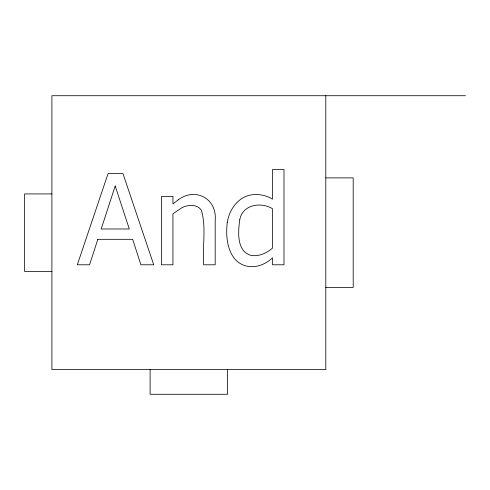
<?xml version="1.0" encoding="UTF-8"?>
<svg xmlns="http://www.w3.org/2000/svg" width="490" height="490" viewBox="0 0 490 490"><rect width="100%" height="100%" fill="white"/><g stroke="black" fill="none" stroke-linecap="round" stroke-linejoin="round"><path stroke-width="0.73" d="M465.5 95.715L51.891 95.715L51.891 369.632L325.807 369.632L325.807 95.715M325.807 177.888L353.198 177.888L353.198 287.459L325.807 287.459M51.891 193.936L24.5 193.936L24.5 271.411L51.891 271.411M227.587 369.632L227.587 394.285L150.112 394.285L150.112 369.632M227.213 222.723C225.945 234.569 226.711 247.468 233.669 257.569A21.946 21.946 0 0 0 246.672 266.107C256.092 268.183 265.696 264.343 272.483 257.814L272.483 264.79L283.992 264.79L283.992 169.534L272.483 169.534L272.483 199.167A31.06 31.06 0 0 0 249.839 195.149C237.117 198.083 229.057 210.4 227.213 222.723M239.763 219.802C238.085 231.494 236.407 251.07 250.764 255.333C258.702 256.889 266.542 253.171 272.483 248.142L272.483 208.716C260.931 201.531 242.348 204.642 239.763 219.802M97.822 239.322L89.56 264.79L77.316 264.79L108.051 173.638L122.984 173.638L153.719 264.79L140.924 264.79L132.661 239.322L97.822 239.322M115.211 186.004L101.191 228.977L129.293 228.977L115.211 186.004M178.054 199.945L172.939 203.999L172.939 196.41L161.431 196.41L161.431 264.79L172.939 264.79L172.939 213.732L181.851 207.766A19.631 19.631 0 0 1 194.579 205.782C197.458 206.327 200.018 207.974 201.47 210.553C206.486 228.095 202.211 246.844 203.675 264.79L215.184 264.79L215.184 220.408C217.235 198.609 195.345 186.849 178.054 199.945"/></g></svg>
